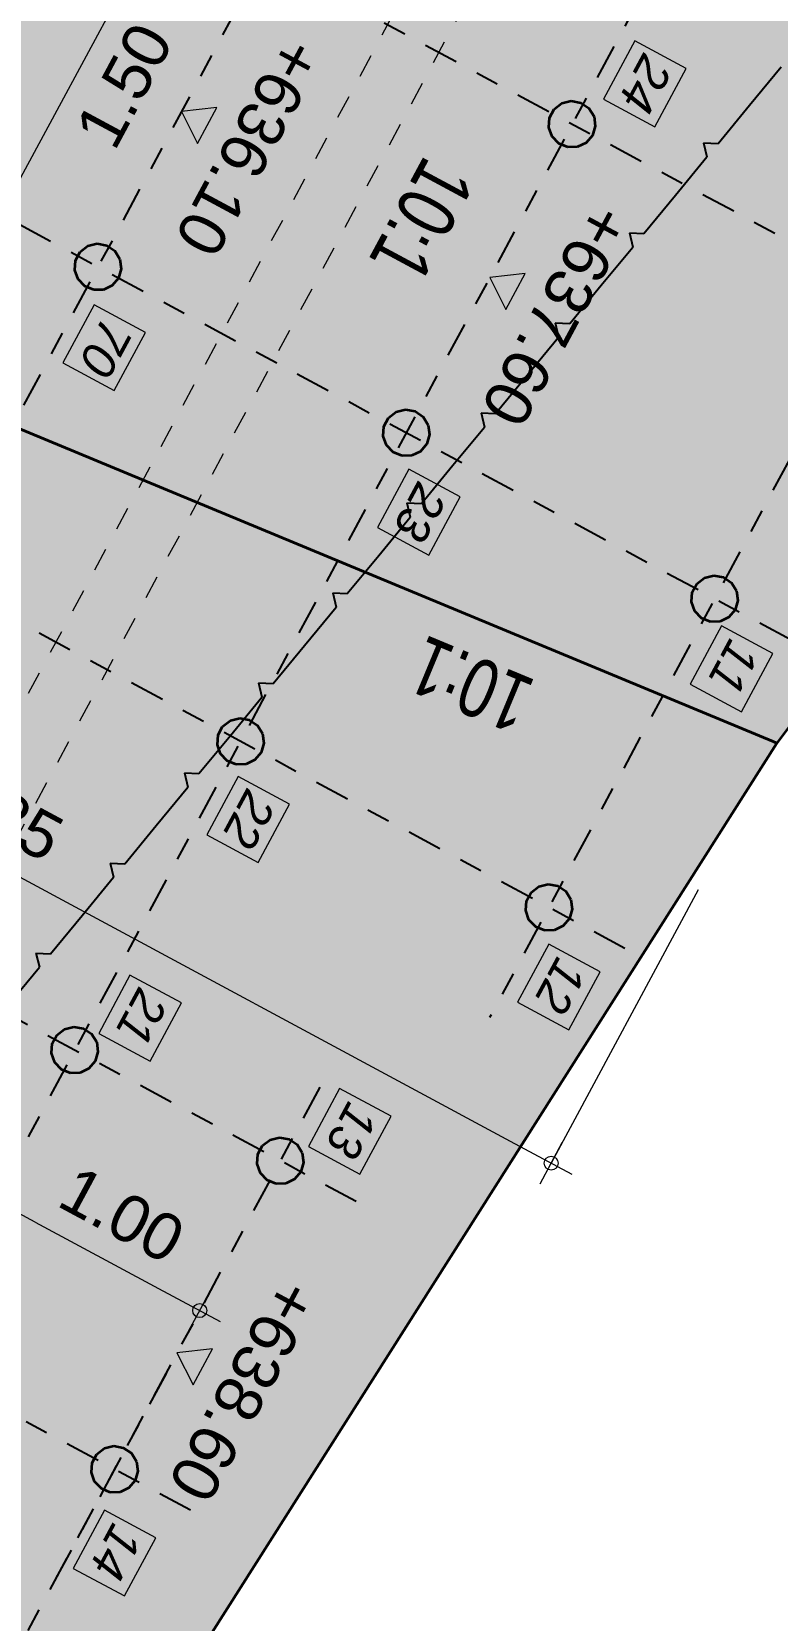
# Model space of a CAD drawing. Header units: metres. Extents: x 2711799 to 2711985, y 1236908 to 1237087.
# Drawn here: x 2711823.93 to 2711827.13, y 1236930.78 to 1236937.58 of the extents above; entities that cross this region are included whole.
import ezdxf

# ---------------------------------------------------------------- set-up
doc = ezdxf.new("R2010")
doc.units = ezdxf.units.M
doc.header["$PDMODE"] = 2
doc.header["$PDSIZE"] = -2
for name, pattern in [('ALL_S17', [0.0005, 0, -0.0005]), ('AUSGEZOGEN', [0]), ('PUNKT2_S9', [0.35, 0.15, -0.1, 0, -0.1])]:
    doc.linetypes.add(name, pattern=pattern)
for name, color, linetype, lineweight in [('XR$10$Bauteilachse', 7, 'PUNKT2_S9', 25), ('XR$10$Beton Ansicht', 7, 'AUSGEZOGEN', 35), ('XR$10$Betonierfugen', 7, 'AUSGEZOGEN', 25), ('XR$10$STANDARD_1', 7, 'AUSGEZOGEN', 13), ('XR$10$Text Decke', 7, 'AUSGEZOGEN', 18), ('XR$10$Vermassung Aushub Ebenen', 7, 'AUSGEZOGEN', 25), ('XR$10$Vermassung Decke', 7, 'AUSGEZOGEN', 18), ('XR$10$Vermassung Schnitte', 7, 'AUSGEZOGEN', 18), ('XR$10$Wand Beton bewehrt', 7, 'AUSGEZOGEN', 50), ('XR$11$Decke', 7, 'AUSGEZOGEN', 35)]:
    doc.layers.add(name, color=color, linetype=linetype, lineweight=lineweight)
doc.styles.add('ARIAL', font='arial.ttf')
doc.dimstyles.new('DIMSTYLE_6', dxfattribs={"dimtxt": 0.2, "dimasz": 0.2, "dimexe": 0, "dimexo": 0, "dimgap": 0.1, "dimtad": 2, "dimrnd": 0.005, "dimzin": 4, "dimdsep": 46, "dimtxsty": 'ARIAL', "dimblk1": 'ALL_ML_KREIS', "dimblk2": 'ALL_ML_KREIS', "dimsah": 1, "dimcen": 0, "dimclrd": 7, "dimclre": 7, "dimclrt": 7, "dimadec": 0, "dimazin": 0, "dimtfac": 1, "dimtdec": 0, "dimtix": 1, "dimtmove": 2, "dimatfit": 3, "dimfxl": 0, "dimtzin": 0, "dimlwd": 0, "dimlwe": 18, "dimarcsym": 0})
doc.dimstyles.new('DIMSTYLE_9', dxfattribs={"dimtxt": 0.2, "dimasz": 0.2, "dimexe": 0, "dimexo": 0, "dimgap": 0.1, "dimtad": 2, "dimdec": 3, "dimrnd": 0.005, "dimzin": 4, "dimdsep": 46, "dimtxsty": 'ARIAL', "dimblk1": 'ALL_ML_KREIS', "dimblk2": 'ALL_ML_KREIS', "dimsah": 1, "dimcen": 0, "dimclrd": 7, "dimclre": 7, "dimclrt": 7, "dimadec": 0, "dimazin": 0, "dimtfac": 1, "dimtdec": 0, "dimtix": 1, "dimtmove": 2, "dimatfit": 3, "dimfxl": 0, "dimtzin": 0, "dimlwd": 0, "dimlwe": 18, "dimarcsym": 0})

# ---------------------------------------------------------------- blocks, each defined once
blk = doc.blocks.new('MUSTERELEMENT_28')
at = {"layer": 'XR$10$Betonierfugen', "color": 7, "linetype": 'AUSGEZOGEN', "lineweight": 25, "transparency": 33554687}
for p, q in [((120.9755, -50.5604), (120.7672, -50.519)), ((121.1837, -50.6018), (120.9755, -50.5604)), ((121.2107, -50.6582), (121.1837, -50.6018)), ((121.2107, -50.6582), (121.2572, -50.6164)), ((121.4654, -50.6578), (121.2572, -50.6164)), ((121.6736, -50.6992), (121.4654, -50.6578)), ((121.7006, -50.7556), (121.6736, -50.6992)), ((121.7006, -50.7556), (121.7471, -50.7138)), ((121.9553, -50.7552), (121.7471, -50.7138)), ((122.1636, -50.7966), (121.9553, -50.7552)), ((122.1905, -50.853), (122.1636, -50.7966)), ((122.1905, -50.853), (122.237, -50.8112)), ((122.4453, -50.8526), (122.237, -50.8112)), ((122.6535, -50.894), (122.4453, -50.8526)), ((122.6805, -50.9504), (122.6535, -50.894)), ((122.6805, -50.9504), (122.727, -50.9086)), ((122.9352, -50.95), (122.727, -50.9086)), ((123.1434, -50.9914), (122.9352, -50.95)), ((123.1704, -51.0478), (123.1434, -50.9914)), ((123.1704, -51.0478), (123.2169, -51.006)), ((123.4251, -51.0474), (123.2169, -51.006)), ((123.6334, -51.0888), (123.4251, -51.0474)), ((123.6603, -51.1451), (123.6334, -51.0888)), ((123.6603, -51.1451), (123.7068, -51.1034)), ((123.9151, -51.1448), (123.7068, -51.1034)), ((124.1233, -51.1862), (123.9151, -51.1448)), ((124.1503, -51.2425), (124.1233, -51.1862)), ((124.1503, -51.2425), (124.1968, -51.2008)), ((124.405, -51.2422), (124.1968, -51.2008)), ((124.6132, -51.2836), (124.405, -51.2422)), ((124.6402, -51.3399), (124.6132, -51.2836)), ((124.6402, -51.3399), (124.6867, -51.2982)), ((124.8949, -51.3396), (124.6867, -51.2982)), ((125.1032, -51.381), (124.8949, -51.3396)), ((125.1302, -51.4373), (125.1032, -51.381)), ((125.1302, -51.4373), (125.1766, -51.3956)), ((125.3849, -51.437), (125.1766, -51.3956)), ((125.5931, -51.4784), (125.3849, -51.437)), ((125.6201, -51.5347), (125.5931, -51.4784)), ((125.6201, -51.5347), (125.6666, -51.493)), ((125.8748, -51.5344), (125.6666, -51.493))]:
    blk.add_line(p, q, dxfattribs=at)
blk = doc.blocks.new('COMPLEX_KOTENVERMASSUNG_3')
at = {"layer": 'XR$10$Vermassung Schnitte', "linetype": 'AUSGEZOGEN', "lineweight": 18, "transparency": 33554687}
for points in [[(126.9295, -50.0669), (126.7545, -50.0669), (126.842, -50.1919)], [(122.2399, -51.0669), (122.0649, -51.0669), (122.1524, -51.1919)], [(122.2399, -52.5669), (122.0649, -52.5669), (122.1524, -52.6919)]]:
    blk.add_hatch(color=7, dxfattribs=at).paths.add_polyline_path(points)
at = {"layer": 'XR$10$Vermassung Schnitte', "color": 7, "linetype": 'AUSGEZOGEN', "lineweight": 18, "transparency": 33554687}
for p, q in [((126.9295, -50.0669), (126.7545, -50.0669)), ((126.7545, -50.0669), (126.842, -50.1919)), ((126.842, -50.1919), (126.9295, -50.0669)), ((126.842, -50.1919), (126.842, -50.1919)), ((126.842, -50.1919), (126.842, -50.1919)), ((126.842, -50.1919), (126.842, -50.1919)), ((126.842, -50.1919), (126.842, -50.1919)), ((122.2399, -51.0669), (122.0649, -51.0669)), ((122.0649, -51.0669), (122.1524, -51.1919)), ((122.1524, -51.1919), (122.2399, -51.0669)), ((122.1524, -51.1919), (122.1524, -51.1919)), ((122.1524, -51.1919), (122.1524, -51.1919)), ((122.1524, -51.1919), (122.1524, -51.1919)), ((122.1524, -51.1919), (122.1524, -51.1919)), ((122.2399, -52.5669), (122.0649, -52.5669)), ((122.0649, -52.5669), (122.1524, -52.6919)), ((122.1524, -52.6919), (122.2399, -52.5669)), ((122.1524, -52.6919), (122.1524, -52.6919)), ((122.1524, -52.6919), (122.1524, -52.6919)), ((122.1524, -52.6919), (122.1524, -52.6919)), ((122.1524, -52.6919), (122.1524, -52.6919))]:
    blk.add_line(p, q, dxfattribs=at)
at = {"layer": 'XR$10$Vermassung Schnitte', "color": 7, "linetype": 'AUSGEZOGEN', "lineweight": 18, "transparency": 33554687, "char_height": 0.2, "attachment_point": 7, "style": 'ARIAL'}
for s, insert, width in [('\\W1.00;+638.60', (126.3398, -49.9669), 1.11716), ('\\W1.00;+637.60', (121.6502, -50.9669), 1.11716), ('\\W0.98;+636.10', (121.6502, -52.4669), 1.115675)]:
    blk.add_mtext(s, dxfattribs=dict(at, insert=insert, width=width))
blk = doc.blocks.new('ALL_ML_KREIS')
at = {"color": 0, "linetype": 'ByBlock', "lineweight": -2}
for p, q in [((0, -0.5), (0, 0.5)), ((-1, 0), (0.5, 0))]:
    blk.add_line(p, q, dxfattribs=at)
blk.add_circle((0, 0), 0.15, dxfattribs=at)
blk = doc.blocks.new('*D1504')
at = {"layer": 'DEFPOINTS', "color": 0, "transparency": 16777216}
for p in [(2711824.5097, 1236938.1223), (2711823.7994, 1236936.8012), (2711823.7994, 1236936.8012)]:
    blk.add_point(p, dxfattribs=at)
at = {"layer": 'XR$10$Vermassung Decke', "color": 7, "lineweight": 0, "transparency": 16777216}
blk.add_line((2711824.415, 1236937.9462), (2711823.8941, 1236936.9773), dxfattribs=at)
at = {"layer": 'XR$10$Vermassung Decke', "color": 7, "lineweight": 0, "transparency": 16777216, "xscale": 0.2, "yscale": 0.2, "zscale": 0.2}
for p, rotation in [((2711824.5097, 1236938.1223), 61.73568339642876), ((2711823.7994, 1236936.8012), 241.7356833964287)]:
    blk.add_blockref('ALL_ML_KREIS', p, dxfattribs=dict(at, rotation=rotation))
at = {"layer": 'XR$10$Vermassung Decke', "color": 7, "lineweight": 18, "transparency": 16777216, "insert": (2711824.3278, 1236937.3546), "char_height": 0.2, "width": 0.666667, "attachment_point": 5, "rotation": 61.73568, "style": 'ARIAL'}
blk.add_mtext('1.50', dxfattribs=at)
blk = doc.blocks.new('*D1543')
at = {"layer": 'DEFPOINTS', "color": 0, "transparency": 16777216}
for p in [(2711821.6151, 1236936.5136), (2711826.7864, 1236933.9118), (2711826.157, 1236932.7412)]:
    blk.add_point(p, dxfattribs=at)
at = {"layer": 'XR$10$Vermassung Decke', "color": 7, "lineweight": 18, "transparency": 16777216}
for p, q in [((2711821.6151, 1236936.5136), (2711821.0601, 1236935.4815)), ((2711826.7864, 1236933.9118), (2711826.157, 1236932.7412))]:
    blk.add_line(p, q, dxfattribs=at)
at = {"layer": 'XR$10$Vermassung Decke', "color": 7, "lineweight": 0, "transparency": 16777216}
blk.add_line((2711821.2363, 1236935.3868), (2711825.9809, 1236932.8359), dxfattribs=at)
at = {"layer": 'XR$10$Vermassung Decke', "color": 7, "lineweight": 0, "transparency": 16777216, "xscale": 0.2, "yscale": 0.2, "zscale": 0.2}
for p, rotation in [((2711821.0601, 1236935.4815), 151.7356834027459), ((2711826.157, 1236932.7412), 331.7356834027458)]:
    blk.add_blockref('ALL_ML_KREIS', p, dxfattribs=dict(at, rotation=rotation))
at = {"layer": 'XR$10$Vermassung Decke', "color": 7, "lineweight": 18, "transparency": 16777216, "insert": (2711823.7305, 1236934.2767), "char_height": 0.2, "width": 0.833333, "attachment_point": 5, "rotation": 331.73568, "style": 'ARIAL'}
blk.add_mtext('5.785', dxfattribs=at)
blk = doc.blocks.new('*D1546')
at = {"layer": 'DEFPOINTS', "color": 0, "transparency": 16777216}
for p in [(2711823.7706, 1236932.5834), (2711824.6513, 1236932.1099), (2711824.6513, 1236932.1099)]:
    blk.add_point(p, dxfattribs=at)
at = {"layer": 'XR$10$Vermassung Decke', "color": 7, "lineweight": 0, "transparency": 16777216}
blk.add_line((2711823.9467, 1236932.4887), (2711824.4752, 1236932.2046), dxfattribs=at)
at = {"layer": 'XR$10$Vermassung Decke', "color": 7, "lineweight": 0, "transparency": 16777216, "xscale": 0.2, "yscale": 0.2, "zscale": 0.2}
for p, rotation in [((2711823.7706, 1236932.5834), 151.7356834027459), ((2711824.6513, 1236932.1099), 331.7356834027458)]:
    blk.add_blockref('ALL_ML_KREIS', p, dxfattribs=dict(at, rotation=rotation))
at = {"layer": 'XR$10$Vermassung Decke', "color": 7, "lineweight": 18, "transparency": 16777216, "insert": (2711824.3181, 1236932.52), "char_height": 0.2, "width": 0.666667, "attachment_point": 5, "rotation": 331.73568, "style": 'ARIAL'}
blk.add_mtext('1.00', dxfattribs=at)

msp = doc.modelspace()

# ---------------------------------------------------------------- hatches: boundary and pattern name
at = {"layer": 'XR$10$Wand Beton bewehrt', "linetype": 'AUSGEZOGEN', "lineweight": 35, "transparency": 33554687}
for color, points in [(94, [(2711826.3078, 1236937.1094), (2711826.3346, 1236937.1412), (2711826.3463, 1236937.1811), (2711826.3407, 1236937.2223), (2711826.3188, 1236937.2576), (2711826.2845, 1236937.2811), (2711826.2435, 1236937.2885), (2711826.2031, 1236937.2786), (2711826.1703, 1236937.2531), (2711826.1506, 1236937.2165), (2711826.1475, 1236937.175), (2711826.1615, 1236937.1359), (2711826.1903, 1236937.1059), (2711826.2287, 1236937.0901), (2711826.2703, 1236937.0914)]), (6, [(2711824.2763, 1236936.4986), (2711824.3032, 1236936.5303), (2711824.3148, 1236936.5702), (2711824.3092, 1236936.6114), (2711824.2874, 1236936.6468), (2711824.253, 1236936.6702), (2711824.2121, 1236936.6776), (2711824.1717, 1236936.6677), (2711824.1388, 1236936.6423), (2711824.1191, 1236936.6057), (2711824.116, 1236936.5642), (2711824.13, 1236936.5251), (2711824.1588, 1236936.495), (2711824.1973, 1236936.4793), (2711824.2388, 1236936.4805)]), (94, [(2711825.5975, 1236935.7883), (2711825.6243, 1236935.82), (2711825.636, 1236935.8599), (2711825.6304, 1236935.9011), (2711825.6085, 1236935.9365), (2711825.5741, 1236935.9599), (2711825.5332, 1236935.9673), (2711825.4928, 1236935.9574), (2711825.4599, 1236935.932), (2711825.4403, 1236935.8954), (2711825.4372, 1236935.8539), (2711825.4512, 1236935.8147), (2711825.48, 1236935.7847), (2711825.5184, 1236935.769), (2711825.56, 1236935.7702)]), (94, [(2711826.9186, 1236935.078), (2711826.9455, 1236935.1097), (2711826.9571, 1236935.1496), (2711826.9515, 1236935.1908), (2711826.9297, 1236935.2262), (2711826.8953, 1236935.2496), (2711826.8544, 1236935.257), (2711826.814, 1236935.2471), (2711826.7811, 1236935.2217), (2711826.7614, 1236935.185), (2711826.7583, 1236935.1436), (2711826.7724, 1236935.1044), (2711826.8011, 1236935.0744), (2711826.8396, 1236935.0586), (2711826.8812, 1236935.0599)]), (94, [(2711824.8497, 1236934.4491), (2711824.8871, 1236934.4671), (2711824.914, 1236934.4988), (2711824.9257, 1236934.5388), (2711824.9201, 1236934.58), (2711824.8982, 1236934.6153), (2711824.8638, 1236934.6387), (2711824.8229, 1236934.6461), (2711824.7825, 1236934.6363), (2711824.7496, 1236934.6108), (2711824.7299, 1236934.5742), (2711824.7269, 1236934.5327), (2711824.7409, 1236934.4936), (2711824.7696, 1236934.4635), (2711824.8081, 1236934.4478)]), (94, [(2711826.1708, 1236933.7387), (2711826.2083, 1236933.7568), (2711826.2352, 1236933.7885), (2711826.2468, 1236933.8284), (2711826.2412, 1236933.8696), (2711826.2194, 1236933.905), (2711826.185, 1236933.9284), (2711826.1441, 1236933.9358), (2711826.1037, 1236933.926), (2711826.0708, 1236933.9005), (2711826.0511, 1236933.8639), (2711826.048, 1236933.8224), (2711826.0621, 1236933.7833), (2711826.0908, 1236933.7532), (2711826.1293, 1236933.7375)]), (94, [(2711824.1768, 1236933.1459), (2711824.2037, 1236933.1777), (2711824.2154, 1236933.2176), (2711824.2098, 1236933.2588), (2711824.1879, 1236933.2942), (2711824.1535, 1236933.3176), (2711824.1126, 1236933.325), (2711824.0722, 1236933.3151), (2711824.0393, 1236933.2897), (2711824.0196, 1236933.253), (2711824.0165, 1236933.2116), (2711824.0306, 1236933.1724), (2711824.0593, 1236933.1424), (2711824.0978, 1236933.1266), (2711824.1394, 1236933.1279)]), (94, [(2711825.0576, 1236932.6724), (2711825.0845, 1236932.7041), (2711825.0961, 1236932.7441), (2711825.0905, 1236932.7853), (2711825.0687, 1236932.8206), (2711825.0343, 1236932.844), (2711824.9934, 1236932.8514), (2711824.953, 1236932.8416), (2711824.9201, 1236932.8161), (2711824.9004, 1236932.7795), (2711824.8973, 1236932.738), (2711824.9114, 1236932.6989), (2711824.9401, 1236932.6688), (2711824.9786, 1236932.6531), (2711825.0202, 1236932.6544)]), (94, [(2711824.3098, 1236931.3332), (2711824.3473, 1236931.3512), (2711824.3742, 1236931.383), (2711824.3858, 1236931.4229), (2711824.3802, 1236931.4641), (2711824.3584, 1236931.4995), (2711824.324, 1236931.5229), (2711824.2831, 1236931.5303), (2711824.2427, 1236931.5204), (2711824.2098, 1236931.495), (2711824.1901, 1236931.4583), (2711824.187, 1236931.4169), (2711824.2011, 1236931.3777), (2711824.2298, 1236931.3477), (2711824.2683, 1236931.3319)])]:
    msp.add_hatch(color=color, dxfattribs=at).paths.add_polyline_path(points)
at = {"layer": 'XR$11$Decke', "lineweight": 25, "transparency": 33554687}
msp.add_hatch(color=131, dxfattribs=at).paths.add_polyline_path([(2711829.6834, 1236938.864), (2711824.1963, 1236941.1428), (2711823.6932, 1236940.207), (2711819.8187, 1236933.3434), (2711819.7943, 1236933.3564), (2711819.4439, 1236932.7047), (2711819.468, 1236932.6917), (2711815.7614, 1236925.454), (2711815.3826, 1236924.7496), (2711816.0223, 1236922.6224), (2711817.0457, 1236923.1806), (2711819.2635, 1236924.2386), (2711820.1856, 1236924.6652), (2711820.3929, 1236924.7616), (2711821.9105, 1236926.3357), (2711827.124, 1236934.5396), (2711827.8346, 1236935.4927), (2711827.9586, 1236935.7235), (2711828.6826, 1236936.6476), (2711828.7981, 1236936.8626), (2711829.5306, 1236937.8026), (2711829.6318, 1236937.9908), (2711829.8594, 1236938.2767)])

# ---------------------------------------------------------------- linework, layer by layer
at = {"layer": 'XR$10$Bauteilachse', "transparency": 33554687}
for p, q in [((2711826.7379, 1236941.2702, 640.05), (2711817.5749, 1236924.2272, 640.05)), ((2711828.1301, 1236940.692, 640.05), (2711819.6537, 1236924.9261, 640.05)), ((2711829.5222, 1236940.1138, 640.05), (2711825.8936, 1236933.3645, 640.05)), ((2711827.1833, 1236934.9818, 640.05), (2711822.5328, 1236937.4821, 640.05)), ((2711826.473, 1236933.6607, 640.05), (2711821.8225, 1236936.161, 640.05)), ((2711825.3223, 1236932.5763, 640.05), (2711821.077, 1236934.8587, 640.05)), ((2711824.612, 1236931.2551, 640.05), (2711820.3667, 1236933.5376, 640.05)), ((2711825.1657, 1236933.0665, 640.05), (2711824.0339, 1236930.9615, 640.05)), ((2711824.5069, 1236931.8412, 640.05), (2711823.8297, 1236930.5817, 640.05))]:
    msp.add_line(p, q, dxfattribs=at)
at = {"layer": 'XR$10$Beton Ansicht', "transparency": 33554687}
for p, q in [((2711826.2031, 1236937.2786, 640.05), (2711826.2435, 1236937.2885, 640.05)), ((2711826.2435, 1236937.2885, 640.05), (2711826.2845, 1236937.2811, 640.05)), ((2711826.1506, 1236937.2165, 640.05), (2711826.1703, 1236937.2531, 640.05)), ((2711826.1703, 1236937.2531, 640.05), (2711826.2031, 1236937.2786, 640.05)), ((2711826.2845, 1236937.2811, 640.05), (2711826.3188, 1236937.2576, 640.05)), ((2711826.3188, 1236937.2576, 640.05), (2711826.3407, 1236937.2223, 640.05)), ((2711826.3407, 1236937.2223, 640.05), (2711826.3463, 1236937.1811, 640.05)), ((2711826.1475, 1236937.175, 640.05), (2711826.1506, 1236937.2165, 640.05)), ((2711826.1615, 1236937.1359, 640.05), (2711826.1475, 1236937.175, 640.05)), ((2711826.3463, 1236937.1811, 640.05), (2711826.3346, 1236937.1412, 640.05)), ((2711826.1903, 1236937.1059, 640.05), (2711826.1615, 1236937.1359, 640.05)), ((2711826.2287, 1236937.0901, 640.05), (2711826.1903, 1236937.1059, 640.05)), ((2711826.2703, 1236937.0914, 640.05), (2711826.2287, 1236937.0901, 640.05)), ((2711826.3078, 1236937.1094, 640.05), (2711826.2703, 1236937.0914, 640.05)), ((2711826.3346, 1236937.1412, 640.05), (2711826.3078, 1236937.1094, 640.05)), ((2711821.751, 1236936.7665, 640.05), (2711827.1086, 1236934.546, 640.05)), ((2711827.1086, 1236934.546, 640.05), (2711821.751, 1236936.7665, 640.05)), ((2711824.1717, 1236936.6677, 640.05), (2711824.2121, 1236936.6776, 640.05)), ((2711824.2121, 1236936.6776, 640.05), (2711824.253, 1236936.6702, 640.05)), ((2711824.116, 1236936.5642, 640.05), (2711824.1191, 1236936.6057, 640.05)), ((2711824.1191, 1236936.6057, 640.05), (2711824.1388, 1236936.6423, 640.05)), ((2711824.1388, 1236936.6423, 640.05), (2711824.1717, 1236936.6677, 640.05)), ((2711824.253, 1236936.6702, 640.05), (2711824.2874, 1236936.6468, 640.05)), ((2711824.2874, 1236936.6468, 640.05), (2711824.3092, 1236936.6114, 640.05)), ((2711824.3092, 1236936.6114, 640.05), (2711824.3148, 1236936.5702, 640.05)), ((2711824.13, 1236936.5251, 640.05), (2711824.116, 1236936.5642, 640.05)), ((2711824.3148, 1236936.5702, 640.05), (2711824.3032, 1236936.5303, 640.05)), ((2711824.1588, 1236936.495, 640.05), (2711824.13, 1236936.5251, 640.05)), ((2711824.1973, 1236936.4793, 640.05), (2711824.1588, 1236936.495, 640.05)), ((2711824.2388, 1236936.4805, 640.05), (2711824.1973, 1236936.4793, 640.05)), ((2711824.2763, 1236936.4986, 640.05), (2711824.2388, 1236936.4805, 640.05)), ((2711824.3032, 1236936.5303, 640.05), (2711824.2763, 1236936.4986, 640.05)), ((2711825.4403, 1236935.8954, 640.05), (2711825.4599, 1236935.932, 640.05)), ((2711825.4599, 1236935.932, 640.05), (2711825.4928, 1236935.9574, 640.05)), ((2711825.4928, 1236935.9574, 640.05), (2711825.5332, 1236935.9673, 640.05)), ((2711825.5332, 1236935.9673, 640.05), (2711825.5741, 1236935.9599, 640.05)), ((2711825.5741, 1236935.9599, 640.05), (2711825.6085, 1236935.9365, 640.05)), ((2711825.6085, 1236935.9365, 640.05), (2711825.6304, 1236935.9011, 640.05)), ((2711825.4372, 1236935.8539, 640.05), (2711825.4403, 1236935.8954, 640.05)), ((2711825.636, 1236935.8599, 640.05), (2711825.6243, 1236935.82, 640.05)), ((2711825.6304, 1236935.9011, 640.05), (2711825.636, 1236935.8599, 640.05)), ((2711825.4512, 1236935.8147, 640.05), (2711825.4372, 1236935.8539, 640.05)), ((2711825.48, 1236935.7847, 640.05), (2711825.4512, 1236935.8147, 640.05)), ((2711825.6243, 1236935.82, 640.05), (2711825.5975, 1236935.7883, 640.05)), ((2711825.5184, 1236935.769, 640.05), (2711825.48, 1236935.7847, 640.05)), ((2711825.56, 1236935.7702, 640.05), (2711825.5184, 1236935.769, 640.05)), ((2711825.5975, 1236935.7883, 640.05), (2711825.56, 1236935.7702, 640.05)), ((2711827.8346, 1236935.4927, 640.05), (2711827.124, 1236934.5396, 640.05)), ((2711826.7811, 1236935.2217, 640.05), (2711826.814, 1236935.2471, 640.05)), ((2711826.814, 1236935.2471, 640.05), (2711826.8544, 1236935.257, 640.05)), ((2711826.8544, 1236935.257, 640.05), (2711826.8953, 1236935.2496, 640.05)), ((2711826.8953, 1236935.2496, 640.05), (2711826.9297, 1236935.2262, 640.05)), ((2711826.7583, 1236935.1436, 640.05), (2711826.7614, 1236935.185, 640.05)), ((2711826.7614, 1236935.185, 640.05), (2711826.7811, 1236935.2217, 640.05)), ((2711826.9297, 1236935.2262, 640.05), (2711826.9515, 1236935.1908, 640.05)), ((2711826.9515, 1236935.1908, 640.05), (2711826.9571, 1236935.1496, 640.05)), ((2711826.7724, 1236935.1044, 640.05), (2711826.7583, 1236935.1436, 640.05)), ((2711826.9455, 1236935.1097, 640.05), (2711826.9186, 1236935.078, 640.05)), ((2711826.9571, 1236935.1496, 640.05), (2711826.9455, 1236935.1097, 640.05)), ((2711826.8011, 1236935.0744, 640.05), (2711826.7724, 1236935.1044, 640.05)), ((2711826.8396, 1236935.0586, 640.05), (2711826.8011, 1236935.0744, 640.05)), ((2711826.8812, 1236935.0599, 640.05), (2711826.8396, 1236935.0586, 640.05)), ((2711826.9186, 1236935.078, 640.05), (2711826.8812, 1236935.0599, 640.05)), ((2711824.7496, 1236934.6108, 640.05), (2711824.7825, 1236934.6363, 640.05)), ((2711824.7825, 1236934.6363, 640.05), (2711824.8229, 1236934.6461, 640.05)), ((2711824.8229, 1236934.6461, 640.05), (2711824.8638, 1236934.6387, 640.05)), ((2711824.8638, 1236934.6387, 640.05), (2711824.8982, 1236934.6153, 640.05)), ((2711824.7269, 1236934.5327, 640.05), (2711824.7299, 1236934.5742, 640.05)), ((2711824.7299, 1236934.5742, 640.05), (2711824.7496, 1236934.6108, 640.05)), ((2711824.7398, 1236934.5925, 640.05), (2711824.739, 1236934.5929, 640.05)), ((2711824.8982, 1236934.6153, 640.05), (2711824.9201, 1236934.58, 640.05)), ((2711824.9201, 1236934.58, 640.05), (2711824.9257, 1236934.5388, 640.05)), ((2711821.9105, 1236926.3357, 640.05), (2711827.124, 1236934.5396, 640.05)), ((2711824.7409, 1236934.4936, 640.05), (2711824.7269, 1236934.5327, 640.05)), ((2711824.914, 1236934.4988, 640.05), (2711824.8871, 1236934.4671, 640.05)), ((2711824.9257, 1236934.5388, 640.05), (2711824.914, 1236934.4988, 640.05)), ((2711827.1086, 1236934.546, 640.05), (2711827.124, 1236934.5396, 640.05)), ((2711827.124, 1236934.5396, 640.05), (2711827.1086, 1236934.546, 640.05)), ((2711824.7696, 1236934.4635, 640.05), (2711824.7409, 1236934.4936, 640.05)), ((2711824.8081, 1236934.4478, 640.05), (2711824.7696, 1236934.4635, 640.05)), ((2711824.8497, 1236934.4491, 640.05), (2711824.8081, 1236934.4478, 640.05)), ((2711824.8871, 1236934.4671, 640.05), (2711824.8497, 1236934.4491, 640.05)), ((2711826.0511, 1236933.8639, 640.05), (2711826.0708, 1236933.9005, 640.05)), ((2711826.0708, 1236933.9005, 640.05), (2711826.1037, 1236933.926, 640.05)), ((2711826.1037, 1236933.926, 640.05), (2711826.1441, 1236933.9358, 640.05)), ((2711826.1441, 1236933.9358, 640.05), (2711826.185, 1236933.9284, 640.05)), ((2711826.185, 1236933.9284, 640.05), (2711826.2194, 1236933.905, 640.05)), ((2711826.2194, 1236933.905, 640.05), (2711826.2412, 1236933.8696, 640.05)), ((2711826.048, 1236933.8224, 640.05), (2711826.0511, 1236933.8639, 640.05)), ((2711826.0621, 1236933.7833, 640.05), (2711826.048, 1236933.8224, 640.05)), ((2711826.061, 1236933.8822, 640.05), (2711826.0602, 1236933.8826, 640.05)), ((2711826.2468, 1236933.8284, 640.05), (2711826.2352, 1236933.7885, 640.05)), ((2711826.2412, 1236933.8696, 640.05), (2711826.2468, 1236933.8284, 640.05)), ((2711826.0908, 1236933.7532, 640.05), (2711826.0621, 1236933.7833, 640.05)), ((2711826.1293, 1236933.7375, 640.05), (2711826.0908, 1236933.7532, 640.05)), ((2711826.2083, 1236933.7568, 640.05), (2711826.1708, 1236933.7387, 640.05)), ((2711826.2352, 1236933.7885, 640.05), (2711826.2083, 1236933.7568, 640.05)), ((2711826.1708, 1236933.7387, 640.05), (2711826.1293, 1236933.7375, 640.05)), ((2711824.0196, 1236933.253, 640.05), (2711824.0393, 1236933.2897, 640.05)), ((2711824.0393, 1236933.2897, 640.05), (2711824.0722, 1236933.3151, 640.05)), ((2711824.0722, 1236933.3151, 640.05), (2711824.1126, 1236933.325, 640.05)), ((2711824.1126, 1236933.325, 640.05), (2711824.1535, 1236933.3176, 640.05)), ((2711824.1535, 1236933.3176, 640.05), (2711824.1879, 1236933.2942, 640.05)), ((2711824.1879, 1236933.2942, 640.05), (2711824.2098, 1236933.2588, 640.05)), ((2711824.0165, 1236933.2116, 640.05), (2711824.0196, 1236933.253, 640.05)), ((2711824.0306, 1236933.1724, 640.05), (2711824.0165, 1236933.2116, 640.05)), ((2711824.0295, 1236933.2714, 640.05), (2711824.0287, 1236933.2718, 640.05)), ((2711824.2154, 1236933.2176, 640.05), (2711824.2037, 1236933.1777, 640.05)), ((2711824.2098, 1236933.2588, 640.05), (2711824.2154, 1236933.2176, 640.05)), ((2711824.0593, 1236933.1424, 640.05), (2711824.0306, 1236933.1724, 640.05)), ((2711824.0978, 1236933.1266, 640.05), (2711824.0593, 1236933.1424, 640.05)), ((2711824.1768, 1236933.1459, 640.05), (2711824.1394, 1236933.1279, 640.05)), ((2711824.2037, 1236933.1777, 640.05), (2711824.1768, 1236933.1459, 640.05)), ((2711824.1394, 1236933.1279, 640.05), (2711824.0978, 1236933.1266, 640.05)), ((2711824.9004, 1236932.7795, 640.05), (2711824.9201, 1236932.8161, 640.05)), ((2711824.9103, 1236932.7978, 640.05), (2711824.9095, 1236932.7982, 640.05)), ((2711824.9201, 1236932.8161, 640.05), (2711824.953, 1236932.8416, 640.05)), ((2711824.953, 1236932.8416, 640.05), (2711824.9934, 1236932.8514, 640.05)), ((2711824.9934, 1236932.8514, 640.05), (2711825.0343, 1236932.844, 640.05)), ((2711825.0343, 1236932.844, 640.05), (2711825.0687, 1236932.8206, 640.05)), ((2711825.0687, 1236932.8206, 640.05), (2711825.0905, 1236932.7853, 640.05)), ((2711824.8973, 1236932.738, 640.05), (2711824.9004, 1236932.7795, 640.05)), ((2711824.9114, 1236932.6989, 640.05), (2711824.8973, 1236932.738, 640.05)), ((2711825.0961, 1236932.7441, 640.05), (2711825.0845, 1236932.7041, 640.05)), ((2711825.0905, 1236932.7853, 640.05), (2711825.0961, 1236932.7441, 640.05)), ((2711824.9401, 1236932.6688, 640.05), (2711824.9114, 1236932.6989, 640.05)), ((2711824.9786, 1236932.6531, 640.05), (2711824.9401, 1236932.6688, 640.05)), ((2711825.0576, 1236932.6724, 640.05), (2711825.0202, 1236932.6544, 640.05)), ((2711825.0845, 1236932.7041, 640.05), (2711825.0576, 1236932.6724, 640.05)), ((2711825.0202, 1236932.6544, 640.05), (2711824.9786, 1236932.6531, 640.05)), ((2711824.2098, 1236931.495, 640.05), (2711824.2427, 1236931.5204, 640.05)), ((2711824.2427, 1236931.5204, 640.05), (2711824.2831, 1236931.5303, 640.05)), ((2711824.2831, 1236931.5303, 640.05), (2711824.324, 1236931.5229, 640.05)), ((2711824.324, 1236931.5229, 640.05), (2711824.3584, 1236931.4995, 640.05)), ((2711824.187, 1236931.4169, 640.05), (2711824.1901, 1236931.4583, 640.05)), ((2711824.1901, 1236931.4583, 640.05), (2711824.2098, 1236931.495, 640.05)), ((2711824.1999, 1236931.4767, 640.05), (2711824.1991, 1236931.4771, 640.05)), ((2711824.3584, 1236931.4995, 640.05), (2711824.3802, 1236931.4641, 640.05)), ((2711824.3802, 1236931.4641, 640.05), (2711824.3858, 1236931.4229, 640.05)), ((2711824.2011, 1236931.3777, 640.05), (2711824.187, 1236931.4169, 640.05)), ((2711824.2298, 1236931.3477, 640.05), (2711824.2011, 1236931.3777, 640.05)), ((2711824.3742, 1236931.383, 640.05), (2711824.3473, 1236931.3512, 640.05)), ((2711824.3858, 1236931.4229, 640.05), (2711824.3742, 1236931.383, 640.05)), ((2711824.2683, 1236931.3319, 640.05), (2711824.2298, 1236931.3477, 640.05)), ((2711824.3098, 1236931.3332, 640.05), (2711824.2683, 1236931.3319, 640.05)), ((2711824.3473, 1236931.3512, 640.05), (2711824.3098, 1236931.3332, 640.05))]:
    msp.add_line(p, q, dxfattribs=at)
at = {"layer": 'XR$10$STANDARD_1', "color": 1, "linetype": 'ALL_S17', "lineweight": 18, "transparency": 33554687}
for p, q in [((2711826.142, 1236938.891, 640.05), (2711818.3371, 1236924.3741, 640.05)), ((2711826.3622, 1236938.7726, 640.05), (2711820.5945, 1236928.0448, 640.05))]:
    msp.add_line(p, q, dxfattribs=at)
at = {"layer": 'XR$10$STANDARD_1', "color": 7, "linetype": 'AUSGEZOGEN', "lineweight": 18, "transparency": 33554687, "elevation": 0}
for points in [[(2711826.5149, 1236937.5452), (2711826.3808, 1236937.2959), (2711826.601, 1236937.1775), (2711826.7351, 1236937.4268), (2711826.5149, 1236937.5452)], [(2711824.1989, 1236936.4163), (2711824.0648, 1236936.1669), (2711824.285, 1236936.0485), (2711824.4191, 1236936.2979), (2711824.1989, 1236936.4163)], [(2711825.547, 1236935.712), (2711825.413, 1236935.4627), (2711825.6331, 1236935.3443), (2711825.7672, 1236935.5936), (2711825.547, 1236935.712)], [(2711826.8867, 1236935.041), (2711826.7527, 1236934.7917), (2711826.9729, 1236934.6733), (2711827.1069, 1236934.9226), (2711826.8867, 1236935.041)], [(2711824.8159, 1236934.3961), (2711824.6818, 1236934.1468), (2711824.902, 1236934.0284), (2711825.0361, 1236934.2777), (2711824.8159, 1236934.3961)], [(2711826.1472, 1236933.6793), (2711826.0132, 1236933.43), (2711826.2334, 1236933.3116), (2711826.3674, 1236933.5609), (2711826.1472, 1236933.6793)], [(2711824.3525, 1236933.5453), (2711824.2185, 1236933.296), (2711824.4387, 1236933.1776), (2711824.5727, 1236933.4269), (2711824.3525, 1236933.5453)], [(2711825.2509, 1236933.0611), (2711825.1169, 1236932.8118), (2711825.3371, 1236932.6934), (2711825.4711, 1236932.9427), (2711825.2509, 1236933.0611)], [(2711824.2434, 1236931.2559), (2711824.1094, 1236931.0065), (2711824.3296, 1236930.8882), (2711824.4636, 1236931.1375), (2711824.2434, 1236931.2559)]]:
    msp.add_lwpolyline(points, dxfattribs=at)
at = {"layer": 'XR$10$Vermassung Aushub Ebenen', "color": 1, "linetype": 'PUNKT2_S9', "lineweight": 25, "transparency": 33554687}
msp.add_line((2711828.5246, 1236935.9638, 640.05), (2711823.2311, 1236938.8097, 640.05), dxfattribs=at)

# ---------------------------------------------------------------- block references
at = {"layer": 'XR$10$Betonierfugen', "color": 7, "linetype": 'AUSGEZOGEN', "lineweight": 25, "transparency": 33554687, "rotation": 241.7356833995579}
msp.add_blockref('MUSTERELEMENT_28', (2711928.8263, 1237019.8797, 640.05), dxfattribs=at)
at = {"layer": 'XR$10$Vermassung Schnitte', "color": 7, "linetype": 'AUSGEZOGEN', "lineweight": 18, "transparency": 33554687, "rotation": 241.7356833995579}
msp.add_blockref('COMPLEX_KOTENVERMASSUNG_3', (2711928.8263, 1237019.8797, 640.05), dxfattribs=at)

# ---------------------------------------------------------------- texts
at = {"layer": 'XR$10$STANDARD_1', "color": 7, "linetype": 'AUSGEZOGEN', "lineweight": 18, "transparency": 33554687, "char_height": 0.15, "attachment_point": 7, "rotation": 241.73568, "style": 'ARIAL'}
for s, insert, width in [('\\W0.99;\\fArial|i1|b0|c0|p0;24', (2711826.5515, 1236937.4971, 640.05), 0.30735), ('\\W0.99;\\fArial|i1|b0|c0|p0;70', (2711824.2355, 1236936.3682, 640.05), 0.30735), ('\\W0.99;\\fArial|i1|b0|c0|p0;23', (2711825.5836, 1236935.6639, 640.05), 0.30735), ('\\W0.90;\\fArial|i1|b0|c0|p0;11', (2711826.9233, 1236934.9929, 640.05), 0.300697), ('\\W0.99;\\fArial|i1|b0|c0|p0;22', (2711824.8525, 1236934.348, 640.05), 0.30735), ('\\W0.94;\\fArial|i1|b0|c0|p0;12', (2711826.1838, 1236933.6313, 640.05), 0.303868), ('\\W0.94;\\fArial|i1|b0|c0|p0;21', (2711824.3891, 1236933.4973, 640.05), 0.303868), ('\\W0.94;\\fArial|i1|b0|c0|p0;13', (2711825.2875, 1236933.013, 640.05), 0.303868), ('\\W0.94;\\fArial|i1|b0|c0|p0;14', (2711824.28, 1236931.2078, 640.05), 0.303868)]:
    msp.add_mtext(s, dxfattribs=dict(at, insert=insert, width=width))
at = {"layer": 'XR$10$Text Decke', "color": 7, "linetype": 'AUSGEZOGEN', "lineweight": 25, "transparency": 33554687, "char_height": 0.25, "width": 0.64141, "attachment_point": 7, "style": 'ARIAL'}
for insert, rotation in [((2711825.6138, 1236937.0654, 640.05), 241.73568), ((2711826.1002, 1236934.8083, 640.05), 157.44628)]:
    msp.add_mtext('\\W0.76;10:1', dxfattribs=dict(at, insert=insert, rotation=rotation))

# ---------------------------------------------------------------- dimensions: what is measured, and where the dimension line sits
at = {"layer": 'XR$10$Vermassung Decke', "color": 7, "lineweight": 18, "transparency": 33554687}
for base, p1, p2, angle, dimstyle, picture, middle in [((2711823.7994, 1236936.8012, 640.05), (2711824.5097, 1236938.1223, 640.05), (2711823.7994, 1236936.8012, 640.05), 241.73568, 'DIMSTYLE_6', '*D1504', (2711824.3278, 1236937.3546, 640.05)), ((2711826.157, 1236932.7412, 640.05), (2711821.6151, 1236936.5136, 640.05), (2711826.7864, 1236933.9118, 640.05), 331.73568, 'DIMSTYLE_9', '*D1543', (2711823.7305, 1236934.2767, 640.05)), ((2711824.6513, 1236932.1099, 640.05), (2711823.7706, 1236932.5834, 640.05), (2711824.6513, 1236932.1099, 640.05), 331.73568, 'DIMSTYLE_6', '*D1546', (2711824.3181, 1236932.52, 640.05))]:
    dim = msp.add_linear_dim(base=base, p1=p1, p2=p2, angle=angle, dimstyle=dimstyle, override={"dimpost": '<>', "dimclrd": 7, "dimclre": 7, "dimclrt": 7, "dimlwd": 0, "dimlwe": 18}, dxfattribs=at)
    dim.commit()
    dim.dimension.update_dxf_attribs({"geometry": picture, "text_midpoint": middle, "dimtype": 160})

doc.saveas('drawing.dxf')
